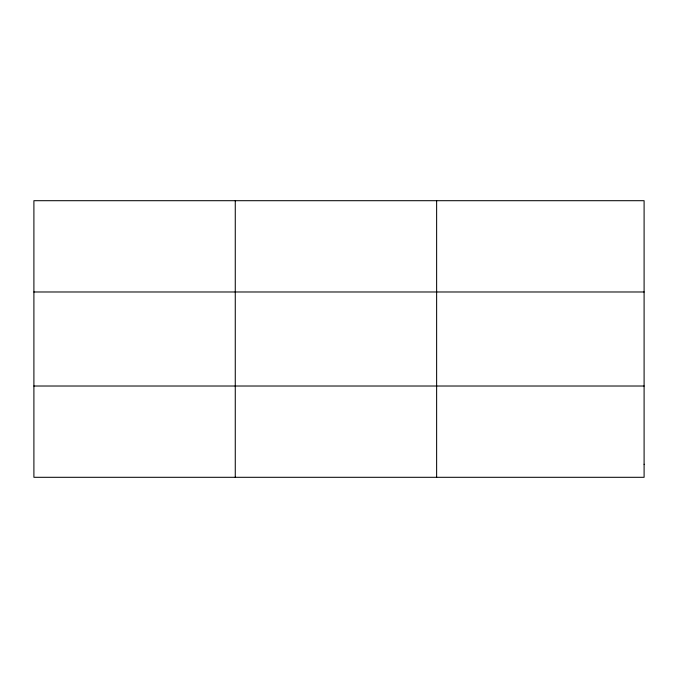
<?xml version="1.0" encoding="UTF-8"?>
<svg xmlns="http://www.w3.org/2000/svg" width="678" height="678" viewBox="0 0 678 678"><rect width="100%" height="100%" fill="white"/><g stroke="black" fill="none" stroke-linecap="round" stroke-linejoin="round"><path stroke-width="1.02" d="M235.266 477.304L235.266 200.696M436.632 477.304L436.632 200.696M33.9 291.981L644.1 291.981M33.9 386.019L644.1 386.019M644.1 464.26L644.1 477.304L33.9 477.304L33.9 200.696L644.1 200.696L644.1 464.26"/></g></svg>
